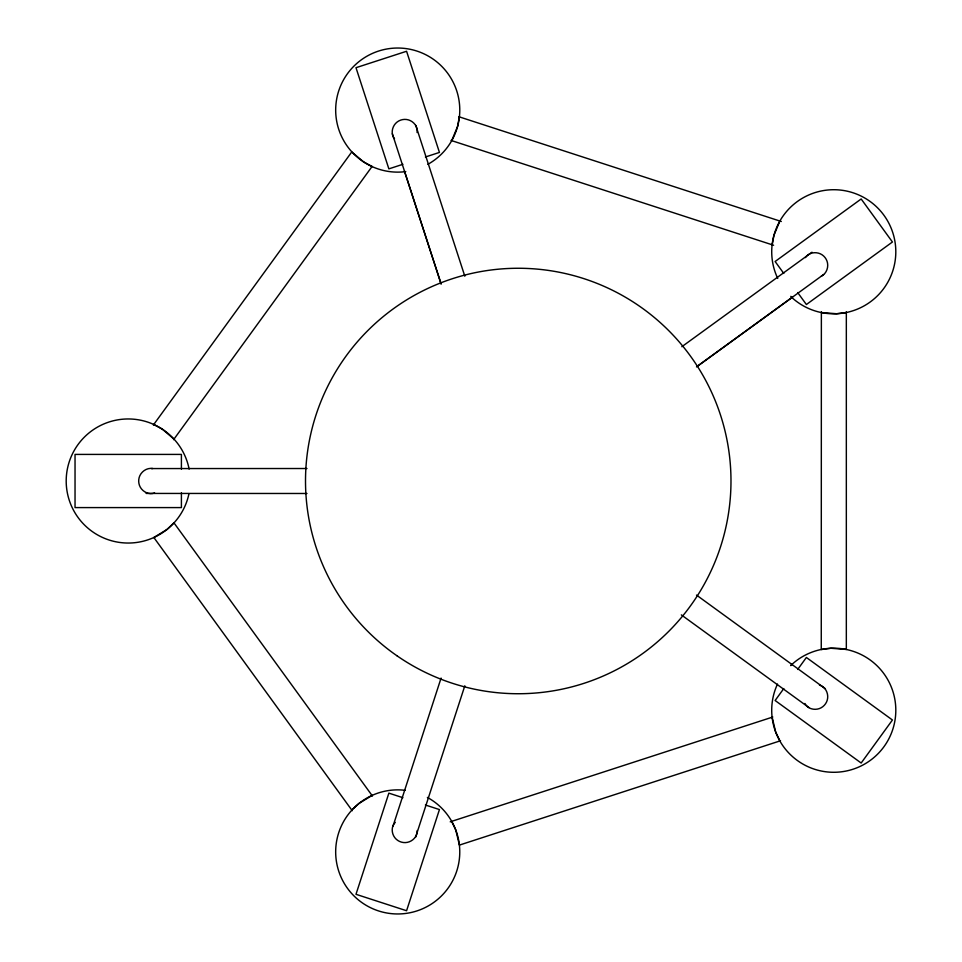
<?xml version="1.0" encoding="UTF-8"?>
<svg xmlns="http://www.w3.org/2000/svg" width="962" height="962" viewBox="0 0 962 962"><rect width="100%" height="100%" fill="white"/><g stroke="black" fill="none" stroke-linecap="round" stroke-linejoin="round"><path stroke-width="1.44" d="M417.075 132.528C418.205 126.094 412.65 120.19 406.445 119.48A12.47 12.085 -18 0 0 397.09 122.054C392.099 125.866 390.38 133.814 394.528 138.841M417.207 830.531C417.616 837.036 411.556 842.447 405.267 842.604A12.47 12.085 18 0 1 396.188 839.189C391.594 834.956 390.56 826.923 395.262 822.39M459.295 116.943L457.563 126.503L451.659 140.753M772.185 244.889L773.929 235.341L779.833 221.092M393.037 826.093L441.077 678.078M415.548 837.325L464.826 685.786M153.367 425.024L351.851 151.828M173.569 439.694L372.053 166.51M783.802 688.551L775.119 700.504L861.17 763.022L892.435 719.997L806.384 657.479L797.69 669.432M805.422 257.612C808.922 252.104 817.015 251.286 822.185 254.858A12.47 12.085 54 0 1 827.512 262.963C828.486 268.157 826.057 273.917 821.235 276.286M174.014 522.751L166.991 529.461L153.848 537.505L352.248 810.713M353.066 808.862L358.97 803.462L372.114 795.406M790.776 665.632L792.039 664.477M681.83 346.717L811.988 252.212M697.185 366.366L823.592 274.531M696.5 366.919L792.508 297.162M402.91 164.298L388.864 168.867L355.988 67.701L406.577 51.263L439.442 152.429L425.396 156.998M450.228 821.825L772.811 717.015M459.379 845.105L780.531 740.752M154.605 492.929C148.533 495.322 141.51 491.233 139.43 485.305A12.47 12.085 -90 0 1 139.875 475.613C142.148 470.839 147.487 467.604 152.79 468.518M845.838 312.542L836.639 313.744L821.259 312.53M151.347 468.566L306.974 468.518M146.116 493.434L306.974 493.482M845.838 649.41L830.891 648.256L821.259 649.554L821.368 311.82M458.73 116.691L781.312 221.5M451.01 140.428L773.592 245.25M402.91 797.702L388.864 793.133L355.988 894.299L406.577 910.737L439.442 809.571L425.396 805.002M819.444 685.1C825.757 686.724 829.04 694.155 827.236 700.18A12.47 12.085 -54 0 1 821.175 707.755C815.74 710.834 807.779 709.331 804.917 703.462M372.162 166.522L363.612 161.917L353.102 153.078M153.8 424.555L162.35 429.172L174.062 439.189M696.5 595.081L825.396 688.78M681.349 614.886L808.97 707.599M790.8 296.356L792.015 297.535M783.802 273.448L775.119 261.496L861.17 198.978L892.435 242.003L806.384 304.521L797.69 292.568M173.966 522.859L372.45 796.043M779.917 740.884L775.709 732.13L772.101 717.135M451.575 821.283L455.784 830.026L459.307 844.6M415.764 125.361L464.826 276.214M392.352 133.79L441.089 283.814M404.413 171.068L441.077 283.922M846.332 311.82L846.332 649.494M181.409 469.179L181.409 454.413L75.036 454.413L75.036 507.587L181.409 507.587L181.409 492.821M188.985 493.626A62.049 62.049 0 0 1 93.41 532.347A62.049 62.049 0 0 1 94.035 429.232A62.049 62.049 0 0 1 189.129 469.107M405.772 171.609A62.049 62.049 0 0 1 337.89 93.663A62.049 62.049 0 0 1 436.051 61.279A62.049 62.049 0 0 1 427.862 164.322M777.741 278.427A62.049 62.049 0 0 1 830.891 189.779A62.049 62.049 0 0 1 892.014 273.124A62.049 62.049 0 0 1 791.486 297.186M791.089 665.199A62.049 62.049 0 0 1 891.822 688.347A62.049 62.049 0 0 1 831.445 772.245A62.049 62.049 0 0 1 777.5 684.066M427.368 797.414A62.049 62.049 0 0 1 436.483 900.372A62.049 62.049 0 0 1 338.035 868.866A62.049 62.049 0 0 1 405.23 790.319M397.15 655.904A212.734 212.734 0 0 0 730.266 498.424A212.734 212.734 0 0 0 427.32 288.672A212.734 212.734 0 0 0 397.15 655.904"/></g></svg>
